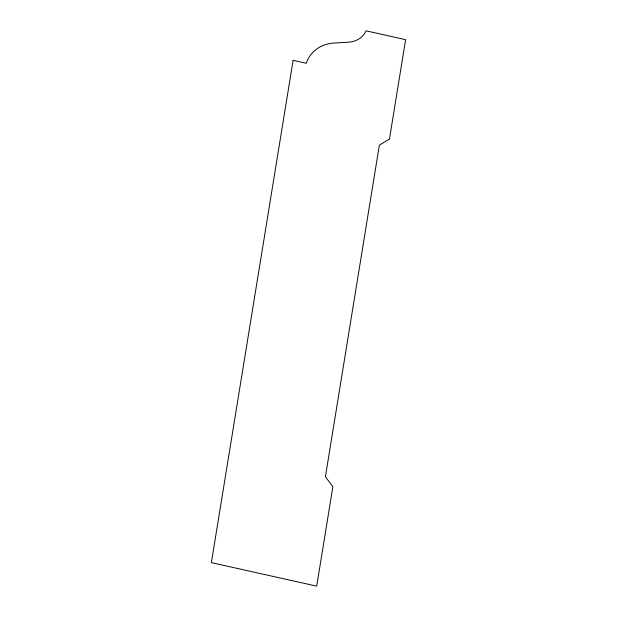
<?xml version="1.0" encoding="UTF-8"?>
<svg xmlns="http://www.w3.org/2000/svg" width="617" height="617" viewBox="0 0 617 617"><rect width="100%" height="100%" fill="white"/><g stroke="black" fill="none" stroke-linecap="round" stroke-linejoin="round"><path stroke-width="0.93" d="M293.106 60.343L211.376 562.627L316.698 586.15L332.872 486.751L325.406 476.756L379.362 145.149L389.45 139.072L405.624 39.673L366.128 30.85A23.338 20.801 26.2 0 1 348.443 42.203L334.175 43.005A35.2 31.367 26.2 0 0 306.271 63.289L293.106 60.343"/></g></svg>
